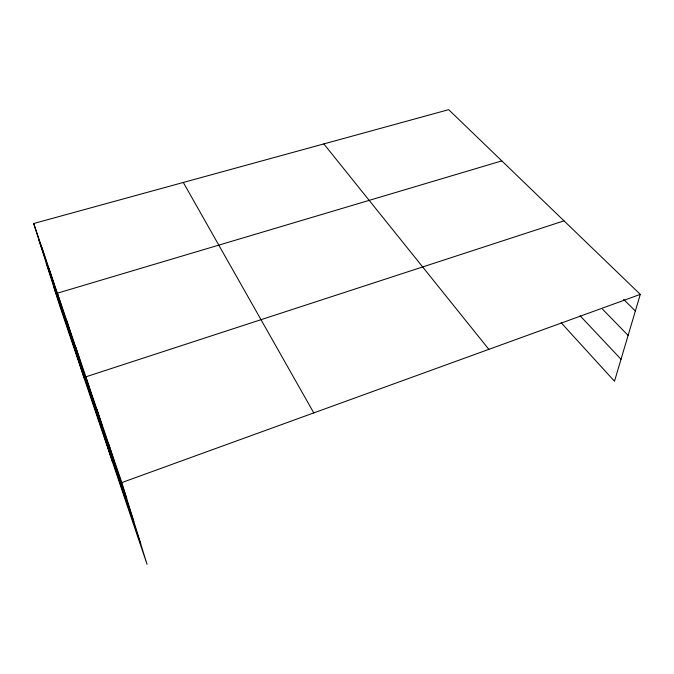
<?xml version="1.0" encoding="UTF-8"?>
<svg xmlns="http://www.w3.org/2000/svg" width="674" height="674" viewBox="0 0 674 674"><rect width="100%" height="100%" fill="white"/><g stroke="black" fill="none" stroke-linecap="round" stroke-linejoin="round"><path stroke-width="1.01" d="M33.7 223.507L121.8 482.592L147.05 564.332L60.331 307.555L33.7 223.507L448.682 109.668L640.3 294.378L614.494 381.248L561.156 322.745M121.8 482.592L640.3 294.378M564.02 220.845L85.834 376.833L112.221 461.218M501.81 160.884L57.391 293.182L84.124 378.013M623.627 299.408L635.355 311.009M602.59 309.24L628.109 335.416M580.146 315.828L621.024 359.267M323.84 143.916L488.852 349.351M183.32 182.469L313.781 412.901M38.755 239.472L126.704 498.465M46.211 263.012L133.84 521.566M53.541 286.13L140.74 543.918M49.025 268.589L54.131 284.731M41.148 245.403L46.228 261.47M75.741 347.152L80.846 363.412M66.279 319.324L71.385 335.568M96.972 409.573L102.01 425.749M108.927 444.73L113.906 460.789"/></g></svg>
